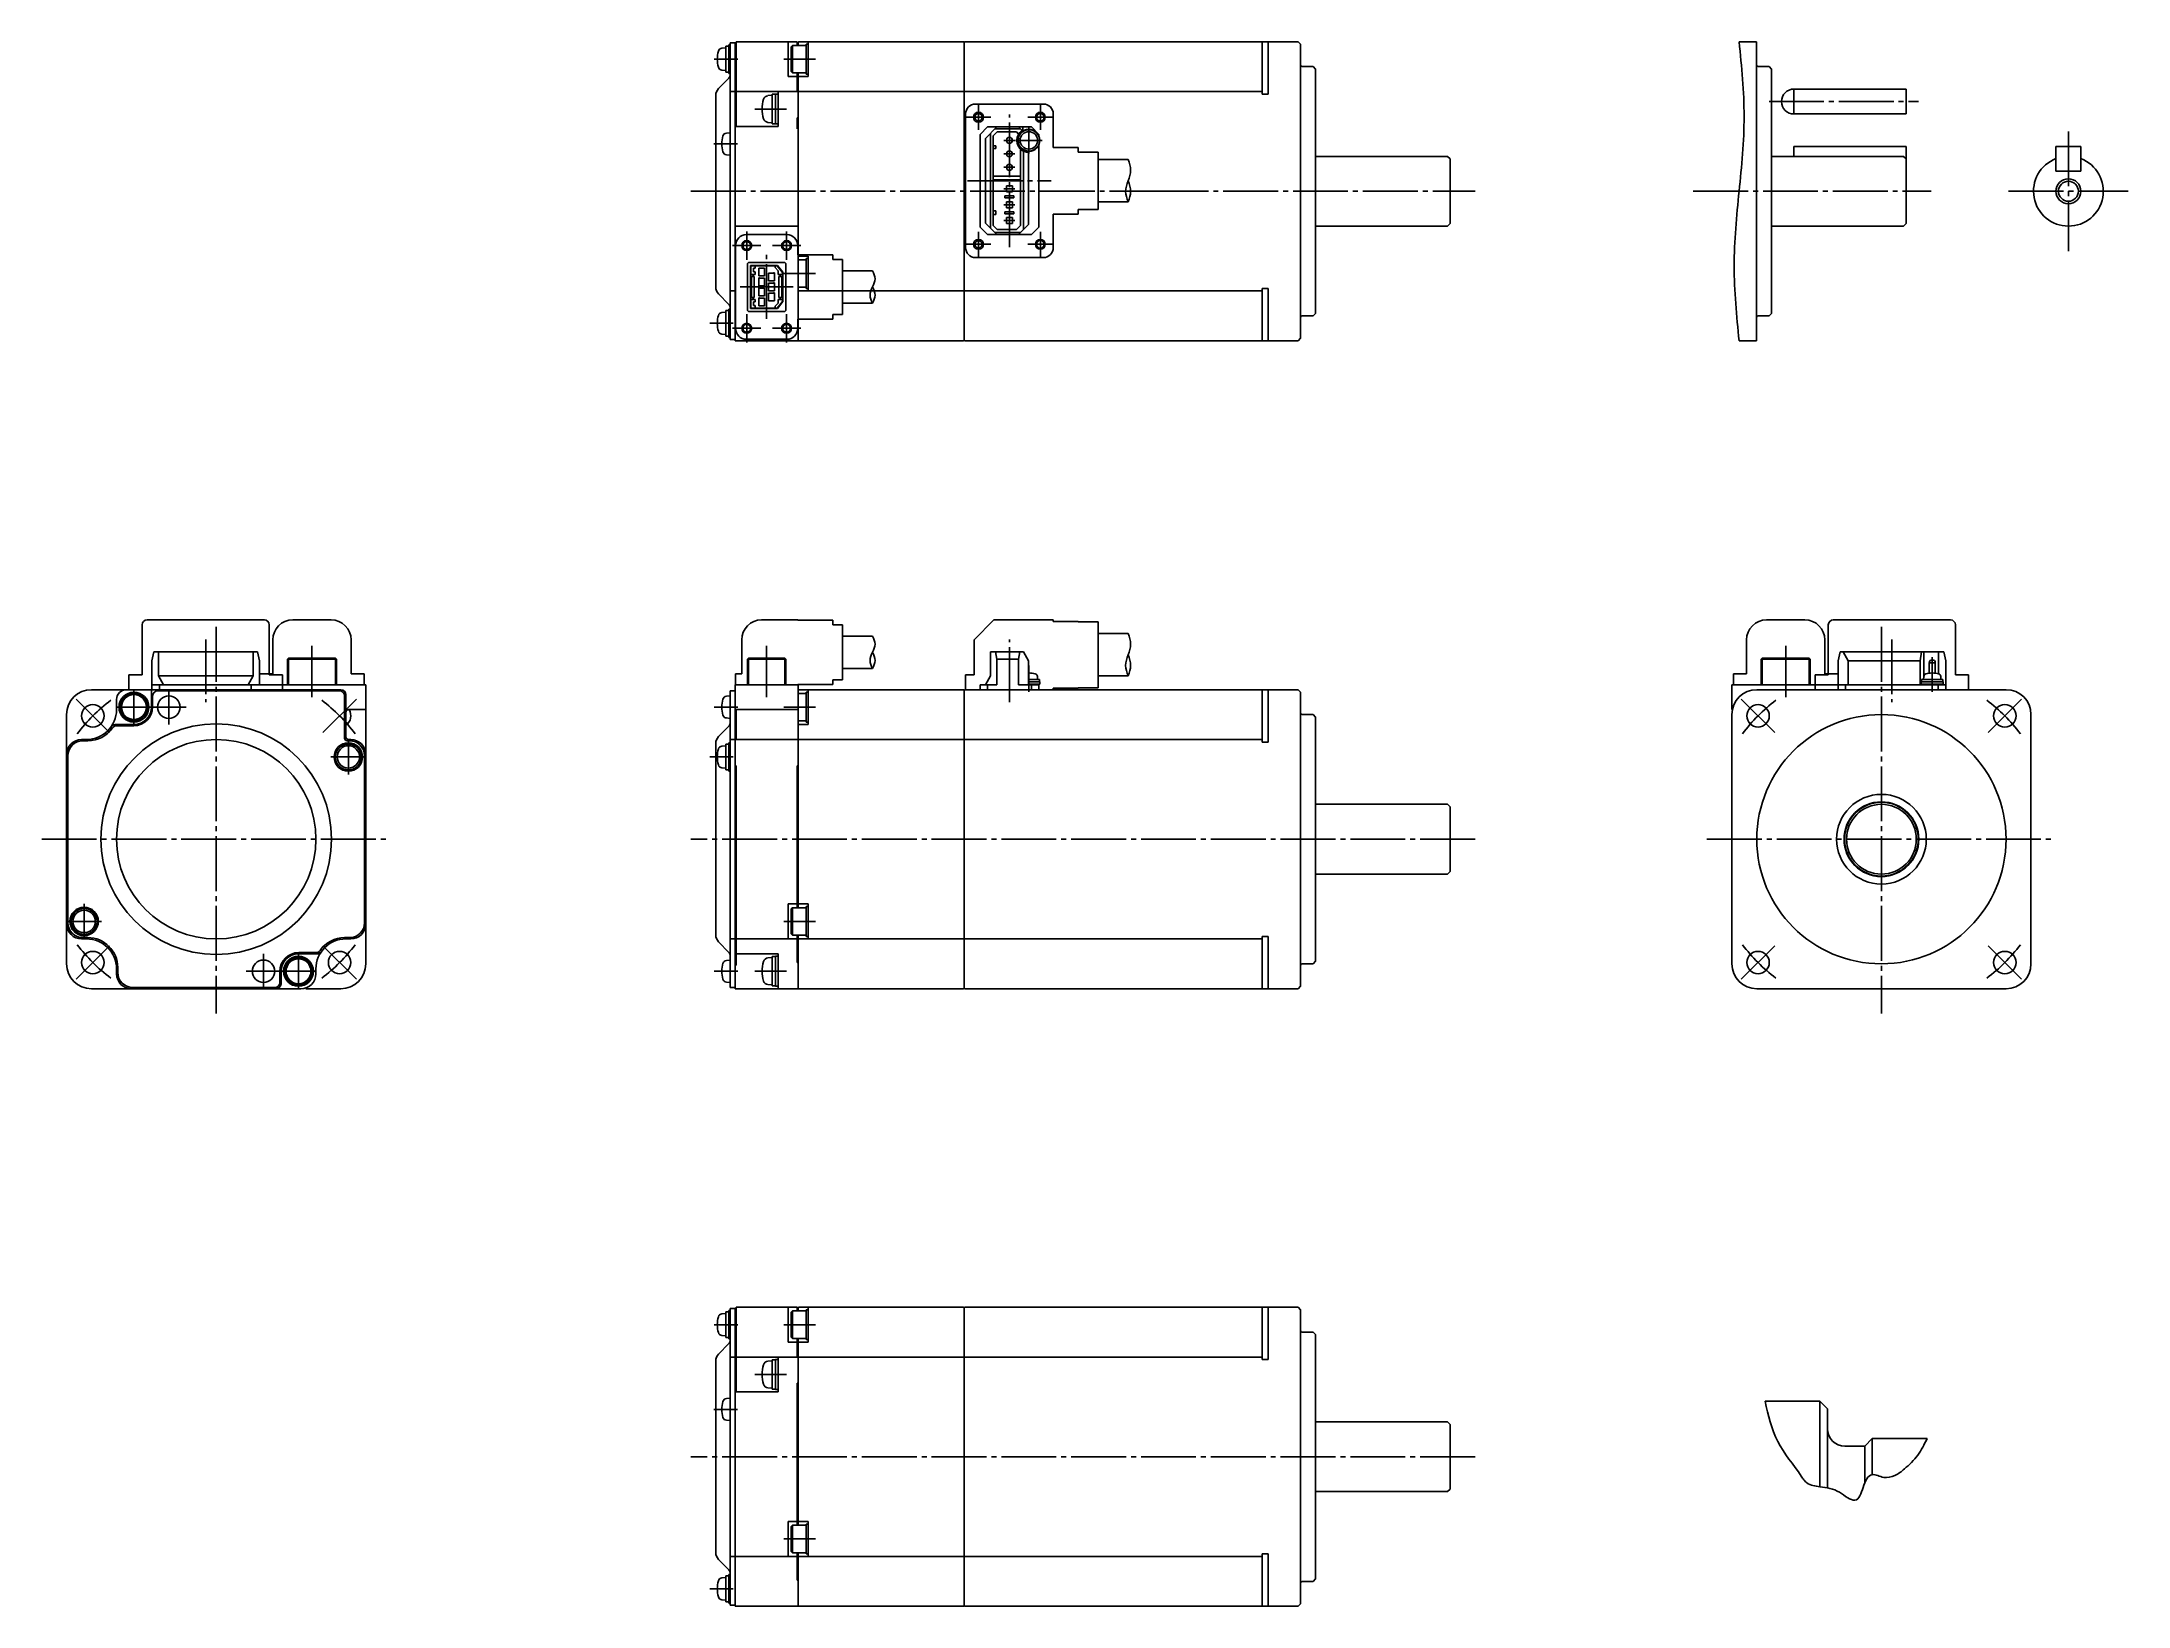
# Model space of a CAD drawing. Header units: millimetres. Extents: x -202 to 217, y -154 to 160.
import ezdxf

# ---------------------------------------------------------------- set-up
doc = ezdxf.new("R2010")
doc.units = ezdxf.units.MM
doc.linetypes.add('DASH_CENTER', pattern=[14, 11, -1, 1, -1])

msp = doc.modelspace()

# ---------------------------------------------------------------- linework, layer by layer
at = {"color": 7, "linetype": 'Continuous'}
for p, q in [((-64.8, 159.1), (-64.2, 159.1)), ((-64.8, 153.9), (-64.8, 159.1)), ((-64.2, 159.35), (-63.9, 159.35)), ((-64.2, 153.65), (-64.2, 159.35)), ((-62.9, 159.75), (-63.9, 159.75)), ((-63.9, 159.75), (-63.9, 100.25)), ((-62.7, 159.75), (-62.9, 159.75)), ((-62.9, 159.75), (-62.9, 100)), ((-62.7, 160), (-62.7, 143)), ((-54.3, 160), (-62.7, 160)), ((-50.5, 160), (-54.3, 160)), ((-52.3, 160), (-52.3, 153)), ((-51.43, 159.25), (-51.68, 159)), ((-51.43, 159.25), (-48.68, 159.25)), ((-51.43, 159.25), (-51.43, 153.75)), ((-50.5, 160), (-50.5, 159.75)), ((-50.5, 159.25), (-50.5, 159.75)), ((-50.5, 159.75), (-50.3, 159.75)), ((-50.2, 160), (-50.3, 159.9)), ((-50.3, 159.25), (-50.3, 159.9)), ((-17.1, 160), (-50.2, 160)), ((-48.3, 159.5), (-48.68, 159.5)), ((-48.68, 153.5), (-48.68, 159.5)), ((-48.3, 160), (-48.3, 153)), ((-17, 159.9), (-17.1, 160)), ((-16.9, 160), (-17, 159.9)), ((-17, 159.9), (-17, 100.1)), ((50, 160), (-16.9, 160)), ((42.8, 149.5), (42.8, 160)), ((44, 160), (44, 149.5)), ((50.5, 159.5), (50, 160)), ((50.5, 100.5), (50.5, 159.5)), ((138.46, 160), (141.96, 160)), ((141.96, 160), (141.96, 100)), ((-64.8, 158.75), (-65.58, 158.68)), ((-51.68, 154), (-51.68, 159)), ((50.8, 155), (53, 155)), ((53.5, 154.5), (53, 155)), ((142.26, 155), (144.46, 155)), ((144.46, 155), (144.96, 154.5)), ((-66.24, 150.59), (-64.18, 152.71)), ((-65.58, 154.32), (-64.8, 154.25)), ((-64.2, 153.9), (-64.8, 153.9)), ((-63.9, 153.65), (-64.2, 153.65)), ((-52.3, 153), (-50.5, 153)), ((-51.68, 154), (-51.43, 153.75)), ((-48.68, 153.75), (-51.43, 153.75)), ((-50.5, 150), (-50.5, 153.75)), ((-50.3, 100), (-50.3, 153.75)), ((-48.3, 153), (-50.3, 153)), ((-48.3, 153.5), (-48.68, 153.5)), ((53.5, 154.5), (53.5, 105.5)), ((144.96, 154.5), (144.96, 105.5)), ((-66.8, 110.8), (-66.8, 149.2)), ((-63.9, 150), (-62.9, 150)), ((-62.7, 150), (-50.3, 150)), ((-55.5, 149.25), (-56.35, 149.18)), ((-55.5, 149.45), (-54.8, 149.45)), ((-55.5, 149.45), (-55.5, 143.55)), ((-54.8, 149.5), (-54.8, 143.5)), ((-54.8, 149.5), (-54.3, 149.5)), ((-54.3, 150), (-54.3, 143)), ((-50.3, 150), (-17, 150)), ((42.8, 150), (-17, 150)), ((42.8, 149.5), (44, 149.5)), ((171.96, 150.5), (149.46, 150.5)), ((149.46, 150.5), (149.46, 145.5)), ((171.96, 145.5), (171.96, 150.5)), ((-54.3, 143), (-62.9, 143)), ((-56.35, 143.82), (-55.5, 143.75)), ((-54.8, 143.55), (-55.5, 143.55)), ((-54.3, 143.5), (-54.8, 143.5)), ((-50.5, 144.75), (-50.3, 144.75)), ((-50.5, 142.5), (-50.5, 144.75)), ((-12.3, 142.9), (-13.8, 141.4)), ((-12.7, 140.6), (-10.4, 142.9)), ((-12.3, 142.9), (-3.5, 142.9)), ((-10.8, 142.5), (-5.7, 142.5)), ((-5.37, 142.17), (-6.1, 142.9)), ((-5.2, 142.28), (-5.2, 142.9)), ((-2, 141.4), (-3.5, 142.9)), ((149.46, 145.5), (171.96, 145.5)), ((-63.9, 141.75), (-64.68, 141.68)), ((-13.8, 122.8), (-13.8, 141.4)), ((-12.7, 123.6), (-12.7, 140.6)), ((-11.7, 122.6), (-11.7, 141.6)), ((-10.35, 141.9), (-11.15, 141.1)), ((-11.15, 141.1), (-11.15, 123.1)), ((-11.15, 139.1), (-10.65, 139.1)), ((-10.65, 138.6), (-11.15, 138.6)), ((-10.65, 139.1), (-10.65, 138.6)), ((-10.35, 141.9), (-6.5, 141.9)), ((-6.5, 141.9), (-6.05, 141.45)), ((-5.7, 123.1), (-5.7, 138.51)), ((-2, 141.12), (-2, 141.4)), ((-2, 122.8), (-2, 139.28)), ((149.46, 139), (149.46, 137)), ((171.96, 139), (149.46, 139)), ((171.96, 139), (171.96, 123.5)), ((202.01, 139), (202.01, 134)), ((207.01, 139), (202.01, 139)), ((207.01, 134), (207.01, 139)), ((-64.68, 137.32), (-63.9, 137.25)), ((-5.1, 122.3), (-5.1, 138.07)), ((-4.1, 123.3), (-4.1, 137.8)), ((53.5, 137), (80, 137)), ((80, 137), (80.5, 136.5)), ((80.5, 136.5), (80.5, 123.5)), ((144.96, 137), (171.46, 137)), ((171.46, 137), (171.96, 136.5)), ((202.01, 134), (207.01, 134)), ((-11.15, 133), (-5.7, 133)), ((-5.7, 132.3), (-11.15, 132.3)), ((-7.3, 131.1), (-8.5, 131.1)), ((-8.5, 131.1), (-8.5, 129.9)), ((-8.5, 129.9), (-7.3, 129.9)), ((-7.3, 129.9), (-7.3, 131.1)), ((-11.15, 126.05), (-10.65, 126.05)), ((-10.65, 126.05), (-10.65, 125.35)), ((-7, 129.1), (-8.8, 129.1)), ((-8.8, 129.1), (-8.8, 128.7)), ((-8.8, 128.7), (-7, 128.7)), ((-8.8, 125.9), (-8.8, 125.5)), ((-7, 125.9), (-8.8, 125.9)), ((-8.5, 127.9), (-8.5, 126.7)), ((-7.3, 127.9), (-8.5, 127.9)), ((-8.5, 126.7), (-7.3, 126.7)), ((-7.3, 126.7), (-7.3, 127.9)), ((-7, 128.7), (-7, 129.1)), ((-7, 125.5), (-7, 125.9)), ((-62.9, 123), (-50.3, 123)), ((-12.3, 121.3), (-13.8, 122.8)), ((-10.4, 121.3), (-12.7, 123.6)), ((-10.65, 125.35), (-11.15, 125.35)), ((-11.15, 123.1), (-10.35, 122.3)), ((-10.8, 121.7), (-5.7, 121.7)), ((-10.35, 122.3), (-6.5, 122.3)), ((-8.8, 125.5), (-7, 125.5)), ((-7.3, 124.7), (-8.5, 124.7)), ((-8.5, 124.7), (-8.5, 123.5)), ((-8.5, 123.5), (-7.3, 123.5)), ((-7.3, 123.5), (-7.3, 124.7)), ((-6.5, 122.3), (-5.7, 123.1)), ((-6.1, 121.3), (-4.1, 123.3)), ((-2, 122.8), (-3.5, 121.3)), ((80, 123), (53.5, 123)), ((80.5, 123.5), (80, 123)), ((171.46, 123), (144.96, 123)), ((171.46, 123), (171.96, 123.5)), ((-12.3, 121.3), (-3.5, 121.3)), ((-60.43, 115.53), (-60.23, 115.73)), ((-60.43, 115.53), (-60.43, 106.08)), ((-52.98, 115.73), (-60.23, 115.73)), ((-59.85, 106.48), (-59.85, 115.13)), ((-59.85, 115.13), (-54.4, 115.13)), ((-59.75, 113.3), (-59.75, 115.05)), ((-59.75, 115.05), (-58.9, 115.05)), ((-58.9, 113.3), (-59.75, 113.3)), ((-59.3, 113.3), (-59.3, 112.9)), ((-58.9, 114.55), (-59.25, 114.55)), ((-59.25, 114.55), (-59.25, 113.8)), ((-59.25, 113.8), (-58.9, 113.8)), ((-58.9, 115.05), (-58.9, 114.55)), ((-58.9, 115.05), (-54.9, 115.05)), ((-58.9, 113.8), (-58.9, 113.3)), ((-58.18, 114.6), (-58.18, 113)), ((-58, 114.6), (-58.18, 114.6)), ((-58.18, 113), (-58, 113)), ((-58, 114.57), (-58, 114.6)), ((-57, 114.57), (-58, 114.57)), ((-58, 113.03), (-57, 113.03)), ((-58, 113), (-58, 113.03)), ((-57, 113.03), (-57, 114.57)), ((-55.2, 113.57), (-56.2, 113.57)), ((-56.2, 113.57), (-56.2, 112.03)), ((-55.2, 113.6), (-55.2, 113.57)), ((-55.02, 113.6), (-55.2, 113.6)), ((-55.02, 112), (-55.02, 113.6)), ((-54.9, 114.68), (-54.9, 115.05)), ((-54.47, 115.05), (-54.9, 115.05)), ((-54.3, 114.05), (-54.9, 114.68)), ((-53.45, 113.72), (-54.47, 115.05)), ((-53.35, 113.75), (-54.4, 115.13)), ((-54.3, 113.3), (-54.3, 114.05)), ((-53.45, 113.3), (-54.3, 113.3)), ((-53.9, 112.9), (-53.9, 113.3)), ((-53.45, 113.3), (-53.45, 113.72)), ((-53.35, 107.85), (-53.35, 113.75)), ((-52.98, 115.73), (-52.78, 115.53)), ((-52.78, 106.08), (-52.78, 115.53)), ((-50.3, 117), (-48.3, 117)), ((-50.3, 116.25), (-48.68, 116.25)), ((-48.68, 116.5), (-48.3, 116.5)), ((-48.68, 110.5), (-48.68, 116.5)), ((-48.3, 117), (-48.3, 110)), ((-64.18, 107.29), (-66.24, 109.41)), ((-62.9, 110), (-63.9, 110)), ((-59.65, 111.65), (-59.85, 111.65)), ((-59.85, 109.95), (-59.65, 109.95)), ((-59.65, 112.9), (-59.65, 108.7)), ((-59.65, 112.9), (-59.08, 112.9)), ((-59.08, 112.9), (-59.08, 108.7)), ((-58, 112.6), (-58.18, 112.6)), ((-58.18, 112.6), (-58.18, 111)), ((-58.18, 111), (-58, 111)), ((-58, 110.6), (-58.18, 110.6)), ((-58.18, 110.6), (-58.18, 109)), ((-58.18, 109), (-58, 109)), ((-58, 112.57), (-58, 112.6)), ((-57, 112.57), (-58, 112.57)), ((-58, 111), (-58, 111.03)), ((-58, 111.03), (-57, 111.03)), ((-58, 110.57), (-58, 110.6)), ((-57, 110.57), (-58, 110.57)), ((-58, 109), (-58, 109.03)), ((-58, 109.03), (-57, 109.03)), ((-57, 111.03), (-57, 112.57)), ((-57, 109.03), (-57, 110.57)), ((-56.2, 112.03), (-55.2, 112.03)), ((-56.2, 111.57), (-56.2, 110.03)), ((-55.2, 111.57), (-56.2, 111.57)), ((-56.2, 110.03), (-55.2, 110.03)), ((-56.2, 109.57), (-56.2, 108.03)), ((-55.2, 109.57), (-56.2, 109.57)), ((-55.2, 112.03), (-55.2, 112)), ((-55.2, 112), (-55.02, 112)), ((-55.02, 111.6), (-55.2, 111.6)), ((-55.2, 111.6), (-55.2, 111.57)), ((-55.2, 110.03), (-55.2, 110)), ((-55.2, 110), (-55.02, 110)), ((-55.02, 109.6), (-55.2, 109.6)), ((-55.2, 109.6), (-55.2, 109.57)), ((-55.02, 110), (-55.02, 111.6)), ((-55.02, 108), (-55.02, 109.6)), ((-54.13, 108.7), (-54.13, 112.9)), ((-54.13, 112.9), (-53.55, 112.9)), ((-53.55, 108.7), (-53.55, 112.9)), ((-53.55, 111.65), (-53.35, 111.65)), ((-53.35, 109.95), (-53.55, 109.95)), ((-48.68, 110.75), (-50.3, 110.75)), ((-17, 110), (-50.3, 110)), ((-48.68, 110.5), (-48.3, 110.5)), ((42.8, 110), (-17, 110)), ((42.8, 100), (42.8, 110.5)), ((42.8, 110.5), (44, 110.5)), ((44, 100), (44, 110.5)), ((-64.8, 105.75), (-65.58, 105.68)), ((-64.8, 100.9), (-64.8, 106.1)), ((-64.8, 106.1), (-64.2, 106.1)), ((-64.2, 100.65), (-64.2, 106.35)), ((-64.2, 106.35), (-63.9, 106.35)), ((-60.43, 106.08), (-60.23, 105.88)), ((-60.23, 105.88), (-52.98, 105.88)), ((-54.4, 106.48), (-59.85, 106.48)), ((-59.75, 106.55), (-59.75, 108.3)), ((-59.75, 108.3), (-58.9, 108.3)), ((-58.9, 106.55), (-59.75, 106.55)), ((-59.08, 108.7), (-59.65, 108.7)), ((-59.3, 108.7), (-59.3, 108.3)), ((-58.9, 107.8), (-59.25, 107.8)), ((-59.25, 107.8), (-59.25, 107.05)), ((-59.25, 107.05), (-58.9, 107.05)), ((-58.9, 108.3), (-58.9, 107.8)), ((-58.9, 107.05), (-58.9, 106.55)), ((-58.9, 106.55), (-54.9, 106.55)), ((-58.18, 108.6), (-58.18, 107)), ((-58, 108.6), (-58.18, 108.6)), ((-58.18, 107), (-58, 107)), ((-58, 108.57), (-58, 108.6)), ((-57, 108.57), (-58, 108.57)), ((-58, 107.03), (-57, 107.03)), ((-58, 107), (-58, 107.03)), ((-57, 107.03), (-57, 108.57)), ((-56.2, 108.03), (-55.2, 108.03)), ((-55.2, 108.03), (-55.2, 108)), ((-55.2, 108), (-55.02, 108)), ((-54.9, 106.92), (-54.3, 107.55)), ((-54.9, 106.55), (-54.9, 106.92)), ((-54.9, 106.55), (-54.47, 106.55)), ((-54.47, 106.55), (-53.45, 107.88)), ((-54.4, 106.48), (-53.35, 107.85)), ((-54.3, 107.55), (-54.3, 108.3)), ((-54.3, 108.3), (-53.45, 108.3)), ((-53.55, 108.7), (-54.13, 108.7)), ((-53.9, 108.3), (-53.9, 108.7)), ((-53.45, 107.88), (-53.45, 108.3)), ((-52.78, 106.08), (-52.98, 105.88)), ((53, 105), (50.8, 105)), ((53.5, 105.5), (53, 105)), ((144.46, 105), (142.26, 105)), ((144.96, 105.5), (144.46, 105)), ((-65.58, 101.32), (-64.8, 101.25)), ((-64.2, 100.9), (-64.8, 100.9)), ((-63.9, 100.65), (-64.2, 100.65)), ((50.5, 100.5), (50, 100)), ((-63.9, 100.25), (-62.9, 100.25)), ((-62.9, 100), (-50.3, 100)), ((-50.3, 100.1), (-50.2, 100)), ((-50.2, 100), (-17.1, 100)), ((-17.1, 100), (-17, 100.1)), ((-16.9, 100), (-17, 100.1)), ((50, 100), (-16.9, 100)), ((138.46, 100), (141.96, 100)), ((-179.9, 35.8), (-179.5, 37.6)), ((-179.9, 35.8), (-179.9, 30)), ((-158.7, 37.6), (-179.5, 37.6)), ((-178.6, 37.6), (-178.6, 32.8)), ((-159.6, 37.6), (-159.6, 32.8)), ((-158.7, 37.6), (-158.3, 35.8)), ((-158.3, 35.8), (-158.3, 31)), ((-152.52, 36.3), (-152.72, 36.1)), ((-152.72, 31), (-152.72, 36.1)), ((-152.72, 36.1), (-142.87, 36.1)), ((-152.52, 36.3), (-143.07, 36.3)), ((-152.52, 31), (-152.52, 36.3)), ((-142.87, 36.1), (-143.07, 36.3)), ((-143.07, 36.3), (-143.07, 31)), ((-142.87, 36.1), (-142.87, 31)), ((-60.43, 36.1), (-60.23, 36.3)), ((-60.43, 36.1), (-52.78, 36.1)), ((-60.43, 31), (-60.43, 36.1)), ((-60.23, 31), (-60.23, 36.3)), ((-60.23, 36.3), (-52.98, 36.3)), ((-52.98, 36.3), (-52.98, 31)), ((-52.98, 36.3), (-52.78, 36.1)), ((-52.78, 36.1), (-52.78, 31)), ((-11.7, 32.8), (-11.7, 37.6)), ((-11.7, 37.6), (-5.1, 37.6)), ((-10.7, 37.6), (-10.4, 36.1)), ((-10.4, 36.1), (-10.4, 31)), ((-10.4, 36.1), (-6.1, 36.1)), ((-6.1, 36.1), (-5.8, 37.6)), ((-6.1, 36.1), (-6.1, 31)), ((-5.1, 37.6), (-4.1, 35.8)), ((-4.1, 35.8), (-4.1, 31)), ((143.08, 36.3), (142.88, 36.1)), ((142.88, 36.1), (152.73, 36.1)), ((142.88, 31), (142.88, 36.1)), ((143.08, 31), (143.08, 36.3)), ((143.08, 36.3), (152.53, 36.3)), ((152.53, 36.3), (152.53, 31)), ((152.73, 36.1), (152.53, 36.3)), ((152.73, 36.1), (152.73, 31)), ((158.3, 35.8), (158.7, 37.6)), ((158.3, 35.8), (158.3, 30)), ((158.7, 37.6), (179.5, 37.6)), ((159.3, 37.6), (160.3, 35.8)), ((160.3, 35.8), (174.8, 35.8)), ((160.3, 35.8), (160.3, 31)), ((175.07, 37.6), (174.8, 35.8)), ((174.8, 35.8), (174.8, 31)), ((175.51, 37.6), (175.51, 32.68)), ((177.8, 35.4), (176.6, 35.4)), ((176.6, 35.4), (176.6, 33.31)), ((177.8, 35.4), (177.8, 33.31)), ((178.45, 37.6), (178.45, 33.17)), ((179.5, 37.6), (179.9, 35.8)), ((179.9, 35.8), (179.9, 30)), ((-192, 30), (-185, 30)), ((-180, 30), (-185, 30)), ((-142, 30), (-180, 30)), ((-180, 26.5), (-180, 30)), ((-160, 31), (-179.9, 31)), ((-178.75, 29.75), (-167, 29.75)), ((-159.6, 32.8), (-178.6, 32.8)), ((-178.6, 32.8), (-177.6, 31)), ((-178.4, 31), (-178.4, 30)), ((-167, 29.75), (-142.25, 29.75)), ((-160.6, 31), (-159.6, 32.8)), ((-160, 30), (-160, 31)), ((-160, 31), (-137, 31)), ((-137, 31), (-137, 26)), ((-62.9, 29.75), (-63.9, 29.75)), ((-63.9, 29.75), (-63.9, -29.75)), ((-62.9, 31), (-62.9, -30)), ((-62.9, 31), (-50.3, 31)), ((-50.3, 26), (-50.3, 31)), ((-50.2, 30), (-50.3, 29.9)), ((-50.3, 30), (-50.3, 29.9)), ((-17.1, 30), (-50.2, 30)), ((-17.1, 30), (-50.2, 30)), ((-48.3, 29.5), (-48.68, 29.5)), ((-48.68, 23.5), (-48.68, 29.5)), ((-48.3, 30), (-48.3, 23)), ((-17, 29.9), (-17.1, 30)), ((-17, 29.9), (-16.9, 30)), ((-17, 29.9), (-17, -29.9)), ((-16.9, 30), (50, 30)), ((-13.8, 30), (-13.8, 31)), ((-13.8, 31), (-10.4, 31)), ((-12.7, 31), (-11.7, 32.8)), ((-12.3, 31), (-12.3, 30)), ((-6.1, 31), (-2, 31)), ((-4.1, 32.05), (-1.85, 32.05)), ((-4.1, 31.6), (-1.8, 31.6)), ((-4.1, 31.1), (-1.8, 31.1)), ((-3.5, 31), (-3.5, 30)), ((-2.45, 31.1), (-2.45, 31)), ((-2.25, 32.05), (-2.3, 32.64)), ((-2, 31), (-2, 30)), ((-1.85, 31.6), (-1.85, 32.05)), ((-1.8, 31.6), (-1.8, 31.1)), ((42.8, 19.5), (42.8, 30)), ((44, 19.5), (44, 30)), ((50, 30), (50.5, 29.5)), ((50.5, -29.5), (50.5, 29.5)), ((137, 26), (137, 31)), ((137, 31), (158.3, 31)), ((167, 30), (142, 30)), ((179.9, 31), (158.3, 31)), ((159.8, 31), (159.8, 30)), ((192, 30), (167, 30)), ((175, 31.6), (177.2, 31.6)), ((175, 31.1), (175, 31.6)), ((175, 31.1), (177.2, 31.1)), ((175.05, 32.05), (177.2, 32.05)), ((175.05, 32.05), (175.05, 31.6)), ((175.5, 32.64), (175.45, 32.05)), ((175.65, 31), (175.65, 31.1)), ((177.2, 32.05), (179.35, 32.05)), ((177.2, 31.6), (179.4, 31.6)), ((177.2, 31.1), (179.4, 31.1)), ((178.4, 31), (178.4, 30)), ((178.75, 31.1), (178.75, 31)), ((178.95, 32.05), (178.9, 32.64)), ((179.35, 31.6), (179.35, 32.05)), ((179.4, 31.6), (179.4, 31.1)), ((-187, 26), (-187, 28)), ((-179.75, 28.75), (-179.75, 26.55)), ((-141.25, 28.75), (-141.25, 20.25)), ((-141, 29), (-141, 20.5)), ((-137, 26), (-140.5, 26)), ((-137, 17), (-137, 26)), ((-63.9, 28.75), (-64.68, 28.68)), ((-62.9, 26), (-50.3, 26)), ((-62.7, 26), (-62.7, 20)), ((-50.3, 29.25), (-48.68, 29.25)), ((-50.3, -13.75), (-50.3, 26)), ((137.1, 26), (137, 26)), ((-197, 25), (-197, 17)), ((-183.5, 23), (-187.26, 23)), ((-187.01, 22.75), (-183.55, 22.75)), ((-66.24, 20.59), (-64.18, 22.71)), ((-64.68, 24.32), (-63.9, 24.25)), ((-48.68, 23.75), (-50.3, 23.75)), ((-48.3, 23), (-50.3, 23)), ((-48.3, 23.5), (-48.68, 23.5)), ((50.8, 25), (53, 25)), ((53.5, 24.5), (53, 25)), ((53.5, -24.5), (53.5, 24.5)), ((137, 25), (137, -25)), ((197, -25), (197, 25)), ((-197, 17), (-197, -17)), ((-196.75, 16.75), (-196.75, 0)), ((-193, 20), (-194, 20)), ((-193.75, 19.75), (-192.75, 19.75)), ((-140.75, 19.75), (-140.25, 19.75)), ((-140.5, 20), (-140, 20)), ((-137.25, 16.75), (-137.25, 0)), ((-137, -17), (-137, 17)), ((-66.8, -19.2), (-66.8, 19.2)), ((-64.8, 18.75), (-65.58, 18.68)), ((-64.8, 19.1), (-64.2, 19.1)), ((-64.8, 13.9), (-64.8, 19.1)), ((-64.2, 19.35), (-63.9, 19.35)), ((-64.2, 13.65), (-64.2, 19.35)), ((-63.9, 20), (-62.9, 20)), ((-62.9, 20), (-50.3, 20)), ((-50.3, 20), (-17, 20)), ((-50.3, 20), (-17, 20)), ((-17, 20), (42.8, 20)), ((42.8, 19.5), (44, 19.5)), ((-65.58, 14.32), (-64.8, 14.25)), ((-64.2, 13.9), (-64.8, 13.9)), ((-63.9, 13.65), (-64.2, 13.65)), ((-62.9, 14.75), (-62.7, 14.75)), ((-62.7, 14.75), (-62.7, -25.25)), ((-50.5, -13.75), (-50.5, 14.75)), ((-50.5, 14.75), (-50.3, 14.75)), ((53.5, 7), (80, 7)), ((80, 7), (80.5, 6.5)), ((80.5, 6.5), (80.5, -6.5)), ((-196.75, -16.75), (-196.75, 0)), ((-137.25, -16.75), (-137.25, 0)), ((80, -7), (53.5, -7)), ((80.5, -6.5), (80, -7)), ((-50.5, -13), (-52.3, -13)), ((-52.3, -13), (-52.3, -20)), ((-51.43, -13.75), (-51.68, -14)), ((-51.68, -19), (-51.68, -14)), ((-51.43, -13.75), (-48.68, -13.75)), ((-51.43, -13.75), (-51.43, -19.25)), ((-50.3, -13), (-48.3, -13)), ((-48.68, -13.5), (-48.3, -13.5)), ((-48.68, -19.5), (-48.68, -13.5)), ((-48.3, -13), (-48.3, -20)), ((-197, -17), (-197, -25)), ((-193, -20), (-194, -20)), ((-193.75, -19.75), (-192.75, -19.75)), ((-140.25, -19.75), (-141.25, -19.75)), ((-141, -20), (-140, -20)), ((-137, -17), (-137, -25)), ((-64.18, -22.71), (-66.24, -20.59)), ((-62.9, -20), (-63.9, -20)), ((-50.5, -20), (-62.7, -20)), ((-51.68, -19), (-51.43, -19.25)), ((-48.68, -19.25), (-51.43, -19.25)), ((-50.5, -24.75), (-50.5, -19.25)), ((-50.3, -30), (-50.3, -19.25)), ((-17, -20), (-50.3, -20)), ((-48.68, -19.5), (-48.3, -19.5)), ((-17, -20), (42.8, -20)), ((42.8, -30), (42.8, -19.5)), ((42.8, -19.5), (44, -19.5)), ((44, -19.5), (44, -30)), ((-150.5, -23), (-146.74, -23)), ((-146.99, -22.75), (-150.45, -22.75)), ((-63.9, -24.25), (-64.68, -24.32)), ((-62.7, -23), (-54.3, -23)), ((-55.5, -23.75), (-56.35, -23.82)), ((-55.5, -23.55), (-54.8, -23.55)), ((-55.5, -23.55), (-55.5, -29.45)), ((-54.8, -23.5), (-54.8, -29.5)), ((-54.8, -23.5), (-54.3, -23.5)), ((-54.3, -23), (-54.3, -30)), ((-50.5, -24.75), (-50.3, -24.75)), ((53, -25), (50.8, -25)), ((53.5, -24.5), (53, -25)), ((-187, -26), (-187, -27)), ((-186.75, -26.75), (-186.75, -25.75)), ((-154.25, -28.75), (-154.25, -26.55)), ((-154, -26.5), (-154, -29)), ((-147, -26), (-147, -27)), ((-64.68, -28.68), (-63.9, -28.75)), ((-62.9, -25.25), (-62.7, -25.25)), ((-56.35, -29.18), (-55.5, -29.25)), ((-184, -30), (-192, -30)), ((-184, -30), (-150, -30)), ((-183.75, -29.75), (-167, -29.75)), ((-155.25, -29.75), (-167, -29.75)), ((-142, -30), (-149, -30)), ((-63.9, -29.75), (-62.9, -29.75)), ((-62.9, -30), (-54.3, -30)), ((-54.8, -29.45), (-55.5, -29.45)), ((-54.3, -29.5), (-54.8, -29.5)), ((-54.3, -30), (-50.3, -30)), ((-50.3, -29.9), (-50.2, -30)), ((-50.2, -30), (-17.1, -30)), ((-17.1, -30), (-17, -29.9)), ((-17.1, -30), (-17, -29.9)), ((-17, -29.9), (-16.9, -30)), ((-17, -29.9), (-16.9, -30)), ((-16.9, -30), (50, -30)), ((50, -30), (50.5, -29.5)), ((142, -30), (167, -30)), ((167, -30), (192, -30)), ((-64.8, -95.15), (-65.58, -95.22)), ((-64.8, -94.8), (-64.2, -94.8)), ((-64.8, -100), (-64.8, -94.8)), ((-64.2, -94.55), (-63.9, -94.55)), ((-64.2, -100.25), (-64.2, -94.55)), ((-62.9, -94.15), (-63.9, -94.15)), ((-63.9, -94.15), (-63.9, -153.65)), ((-62.7, -94.15), (-62.9, -94.15)), ((-62.9, -94.15), (-62.9, -153.9)), ((-62.7, -93.9), (-62.7, -110.9)), ((-54.3, -93.9), (-62.7, -93.9)), ((-50.5, -93.9), (-54.3, -93.9)), ((-52.3, -93.9), (-52.3, -100.9)), ((-51.43, -94.65), (-51.68, -94.9)), ((-51.68, -99.9), (-51.68, -94.9)), ((-51.43, -94.65), (-48.68, -94.65)), ((-51.43, -94.65), (-51.43, -100.15)), ((-50.5, -93.9), (-50.5, -94.15)), ((-50.5, -94.65), (-50.5, -94.15)), ((-50.5, -94.15), (-50.3, -94.15)), ((-50.2, -93.9), (-50.3, -94)), ((-50.3, -94.65), (-50.3, -94)), ((-17.1, -93.9), (-50.2, -93.9)), ((-48.3, -94.4), (-48.68, -94.4)), ((-48.68, -100.4), (-48.68, -94.4)), ((-48.3, -93.9), (-48.3, -100.9)), ((-17, -94), (-17.1, -93.9)), ((-17, -94), (-16.9, -93.9)), ((-17, -94), (-17, -153.8)), ((-16.9, -93.9), (50, -93.9)), ((42.8, -104.4), (42.8, -93.9)), ((44, -104.4), (44, -93.9)), ((50, -93.9), (50.5, -94.4)), ((50.5, -153.4), (50.5, -94.4)), ((-65.58, -99.58), (-64.8, -99.65)), ((-64.2, -100), (-64.8, -100)), ((-63.9, -100.25), (-64.2, -100.25)), ((-51.68, -99.9), (-51.43, -100.15)), ((-48.68, -100.15), (-51.43, -100.15)), ((-50.5, -103.9), (-50.5, -100.15)), ((-50.3, -137.65), (-50.3, -100.15)), ((-48.3, -100.4), (-48.68, -100.4)), ((50.8, -98.9), (53, -98.9)), ((53.5, -99.4), (53, -98.9)), ((53.5, -99.4), (53.5, -148.4)), ((-66.24, -103.31), (-64.18, -101.19)), ((-63.9, -103.9), (-62.9, -103.9)), ((-62.7, -103.9), (-50.3, -103.9)), ((-55.5, -104.45), (-54.8, -104.45)), ((-55.5, -104.45), (-55.5, -110.35)), ((-54.8, -104.4), (-54.8, -110.4)), ((-54.8, -104.4), (-54.3, -104.4)), ((-54.3, -103.9), (-54.3, -110.9)), ((-52.3, -100.9), (-50.5, -100.9)), ((-48.3, -100.9), (-50.3, -100.9)), ((-50.3, -103.9), (-17, -103.9)), ((-17, -103.9), (42.8, -103.9)), ((42.8, -104.4), (44, -104.4)), ((-66.8, -143.1), (-66.8, -104.7)), ((-55.5, -104.65), (-56.35, -104.72)), ((-63.9, -112.15), (-64.68, -112.22)), ((-54.3, -110.9), (-62.9, -110.9)), ((-56.35, -110.08), (-55.5, -110.15)), ((-54.8, -110.35), (-55.5, -110.35)), ((-54.3, -110.4), (-54.8, -110.4)), ((-50.5, -109.15), (-50.3, -109.15)), ((-50.5, -137.65), (-50.5, -109.15)), ((143.67, -112.77), (154.67, -112.77)), ((156.17, -114.27), (154.67, -112.77)), ((154.67, -112.77), (154.67, -129.91)), ((-64.68, -116.58), (-63.9, -116.65)), ((53.5, -116.9), (80, -116.9)), ((80, -116.9), (80.5, -117.4)), ((156.17, -114.27), (156.17, -130.13)), ((80.5, -117.4), (80.5, -130.4)), ((163.67, -121.77), (165.17, -120.27)), ((165.17, -120.27), (165.17, -127.5)), ((165.17, -120.27), (176.17, -120.27)), ((163.67, -121.77), (159.67, -121.77)), ((163.67, -121.77), (163.67, -129.23)), ((80, -130.9), (53.5, -130.9)), ((80.5, -130.4), (80, -130.9)), ((-52.3, -136.9), (-52.3, -143.9)), ((-52.3, -136.9), (-50.5, -136.9)), ((-51.43, -137.65), (-51.68, -137.9)), ((-51.68, -142.9), (-51.68, -137.9)), ((-51.43, -137.65), (-51.43, -143.15)), ((-51.43, -137.65), (-48.68, -137.65)), ((-50.3, -136.9), (-48.3, -136.9)), ((-48.68, -137.4), (-48.3, -137.4)), ((-48.68, -143.4), (-48.68, -137.4)), ((-48.3, -136.9), (-48.3, -143.9)), ((-64.18, -146.61), (-66.24, -144.49)), ((-62.9, -143.9), (-63.9, -143.9)), ((-62.9, -143.9), (-50.5, -143.9)), ((-51.68, -142.9), (-51.43, -143.15)), ((-48.68, -143.15), (-51.43, -143.15)), ((-50.5, -148.65), (-50.5, -143.15)), ((-50.3, -153.9), (-50.3, -143.15)), ((-17, -143.9), (-50.3, -143.9)), ((-48.68, -143.4), (-48.3, -143.4)), ((-17, -143.9), (42.8, -143.9)), ((42.8, -153.9), (42.8, -143.4)), ((42.8, -143.4), (44, -143.4)), ((44, -143.4), (44, -153.9)), ((-64.8, -148.15), (-65.58, -148.22)), ((-64.8, -153), (-64.8, -147.8)), ((-64.8, -147.8), (-64.2, -147.8)), ((-64.2, -153.25), (-64.2, -147.55)), ((-64.2, -147.55), (-63.9, -147.55)), ((-50.5, -148.65), (-50.3, -148.65)), ((53, -148.9), (50.8, -148.9)), ((53.5, -148.4), (53, -148.9)), ((-65.58, -152.58), (-64.8, -152.65)), ((-64.2, -153), (-64.8, -153)), ((-63.9, -153.25), (-64.2, -153.25)), ((-63.9, -153.65), (-62.9, -153.65)), ((-62.9, -153.9), (-50.3, -153.9)), ((-50.3, -153.8), (-50.2, -153.9)), ((-50.2, -153.9), (-17.1, -153.9)), ((-17.1, -153.9), (-17, -153.8)), ((-17, -153.8), (-16.9, -153.9)), ((-16.9, -153.9), (50, -153.9)), ((50, -153.9), (50.5, -153.4))]:
    msp.add_line(p, q, dxfattribs=at)
at = {"color": 1, "linetype": 'DASH_CENTER'}
for p, q in [((-67.1, 156.5), (-62.4, 156.5)), ((-53.18, 156.5), (-46.8, 156.5)), ((-59, 146.5), (-52.62, 146.5)), ((-14.1, 147.35), (-14.1, 142.35)), ((144.46, 148), (174.46, 148)), ((-16.6, 144.85), (-11.6, 144.85)), ((-7.9, 118.8), (-7.9, 145.4)), ((-4.2, 144.85), (0.8, 144.85)), ((-4, 142.85), (-4, 137.55)), ((-67.17, 139.5), (-62.47, 139.5)), ((-9, 140.2), (-6.8, 140.2)), ((-1.35, 140.2), (-6.65, 140.2)), ((204.51, 142), (204.51, 118)), ((-9, 137.5), (-6.8, 137.5)), ((-9, 134.8), (-6.8, 134.8)), ((-71.8, 130), (21, 130)), ((-16.3, 132.1), (0.5, 132.1)), ((-9, 130.5), (-6.8, 130.5)), ((21, 130), (85.5, 130)), ((129.26, 130), (176.96, 130)), ((192.51, 130), (216.51, 130)), ((-9, 127.3), (-6.8, 127.3)), ((-60.6, 116.25), (-60.6, 121.95)), ((-52.6, 116.25), (-52.6, 121.95)), ((-14.1, 121.85), (-14.1, 116.85)), ((-9, 124.1), (-6.8, 124.1)), ((-1.7, 121.85), (-1.7, 116.85)), ((-57.75, 119.1), (-63.45, 119.1)), ((-56.6, 104.38), (-56.6, 117.23)), ((-49.75, 119.1), (-55.45, 119.1)), ((-11.6, 119.35), (-16.6, 119.35)), ((0.8, 119.35), (-4.2, 119.35)), ((-53.18, 113.5), (-46.8, 113.5)), ((-61.93, 110.8), (-51.28, 110.8)), ((-60.6, 99.65), (-60.6, 105.35)), ((-52.6, 99.65), (-52.6, 105.35)), ((-68, 103.5), (-63.3, 103.5)), ((-63.45, 102.5), (-57.75, 102.5)), ((-55.45, 102.5), (-49.75, 102.5)), ((-167, 42.6), (-167, -35)), ((167, 42.6), (167, -35)), ((-169.1, 40.1), (-169.1, 27.5)), ((-147.8, 28.5), (-147.8, 38.8)), ((-56.6, 28.5), (-56.6, 38.8)), ((-7.9, 27.5), (-7.9, 40.1)), ((147.8, 38.8), (147.8, 28.5)), ((169.1, 40.1), (169.1, 27.5)), ((-4, 29.6), (-4, 34.85)), ((177.2, 29.6), (177.2, 36.5)), ((-183.5, 30.1), (-183.5, 22.9)), ((-176.5, 23), (-176.5, 30)), ((-195.11, 28.11), (-188.39, 21.39)), ((-179.9, 26.5), (-187.1, 26.5)), ((-180, 26.5), (-173, 26.5)), ((-138.89, 28.11), (-145.61, 21.39)), ((-67.1, 26.5), (-62.4, 26.5)), ((-53.18, 26.5), (-46.8, 26.5)), ((145.61, 21.39), (138.89, 28.11)), ((195.11, 28.11), (188.39, 21.39)), ((-140.5, 13), (-140.5, 20)), ((-144, 16.5), (-137, 16.5)), ((-68, 16.5), (-63.3, 16.5)), ((-202, 0), (-132, 0)), ((85.5, 0), (-71.8, 0)), ((132, 0), (202, 0)), ((-197, -16.5), (-190, -16.5)), ((-193.5, -20), (-193.5, -13)), ((-53.18, -16.5), (-46.8, -16.5)), ((-188.39, -21.39), (-195.11, -28.11)), ((-157.5, -30), (-157.5, -23)), ((-150.5, -22.9), (-150.5, -30.1)), ((-145.61, -21.39), (-138.89, -28.11)), ((145.61, -21.39), (138.89, -28.11)), ((195.11, -28.11), (188.39, -21.39)), ((-161, -26.5), (-154, -26.5)), ((-146.9, -26.5), (-154.1, -26.5)), ((-67.1, -26.5), (-62.4, -26.5)), ((-59, -26.5), (-52.62, -26.5)), ((-67.1, -97.4), (-62.4, -97.4)), ((-53.18, -97.4), (-46.8, -97.4)), ((-59, -107.4), (-52.62, -107.4)), ((-67.17, -114.4), (-62.47, -114.4)), ((85.5, -123.9), (-71.8, -123.9)), ((-53.18, -140.4), (-46.8, -140.4)), ((-68, -150.4), (-63.3, -150.4))]:
    msp.add_line(p, q, dxfattribs=at)
at = {"color": 4, "linetype": 'Continuous'}
for p, q in [((-1.1, 147.5), (-14.7, 147.5)), ((-16.7, 145.5), (-16.7, 118.7)), ((0.9, 138.8), (0.9, 145.5)), ((0.9, 138.8), (5.9, 138.8)), ((5.9, 138.8), (5.9, 137.85)), ((5.9, 137.85), (9.9, 137.85)), ((9.9, 137.85), (9.9, 126.35)), ((9.9, 136.35), (15.9, 136.35)), ((5.9, 126.35), (5.9, 125.4)), ((9.9, 126.35), (5.9, 126.35)), ((9.9, 127.85), (15.9, 127.85)), ((5.9, 125.4), (0.9, 125.4)), ((0.9, 118.7), (0.9, 125.4)), ((-62.85, 119.1), (-62.85, 102.5)), ((-52.55, 121.3), (-60.65, 121.3)), ((-50.35, 117.25), (-50.35, 119.1)), ((-43.35, 117.25), (-50.35, 117.25)), ((-43.35, 116.3), (-43.35, 117.25)), ((-41.35, 116.3), (-43.35, 116.3)), ((-41.35, 105.3), (-41.35, 116.3)), ((-41.35, 114.05), (-35.35, 114.05)), ((-14.7, 116.7), (-1.1, 116.7)), ((-43.35, 105.3), (-41.35, 105.3)), ((-43.35, 104.35), (-43.35, 105.3)), ((-41.35, 107.55), (-35.35, 107.55)), ((-50.35, 104.35), (-43.35, 104.35)), ((-50.35, 102.5), (-50.35, 104.35)), ((-60.65, 100.3), (-52.55, 100.3)), ((-181.85, 33), (-181.85, 43)), ((-180.85, 44), (-157.35, 44)), ((-156.35, 43), (-156.35, 33)), ((-151.65, 44), (-143.95, 44)), ((-50.35, 44), (-57.6, 44)), ((-50.35, 44), (-50.35, 43.95)), ((-50.35, 43.95), (-43.35, 43.95)), ((-43.35, 43.95), (-43.35, 43)), ((-43.35, 43), (-41.35, 43)), ((-41.35, 43), (-41.35, 32)), ((-15, 40), (-11, 44)), ((-11, 44), (0.9, 44)), ((0.9, 44), (0.9, 43.7)), ((0.9, 43.7), (5.9, 43.7)), ((5.9, 43.7), (5.9, 43.64)), ((5.9, 43.64), (9.9, 43.64)), ((9.9, 43.64), (9.9, 30.36)), ((143.95, 44), (151.65, 44)), ((156.35, 33), (156.35, 43)), ((157.35, 44), (180.85, 44)), ((181.85, 43), (181.85, 33)), ((-155.65, 33.2), (-155.65, 40)), ((-139.95, 40), (-139.95, 33.2)), ((-61.6, 40), (-61.6, 33.2)), ((-41.35, 40.75), (-35.35, 40.75)), ((-15, 33), (-15, 40)), ((9.9, 41.25), (15.9, 41.25)), ((139.95, 33.2), (139.95, 40)), ((155.65, 40), (155.65, 33.2)), ((-41.35, 34.25), (-35.35, 34.25)), ((-184.5, 33), (-181.85, 33)), ((-184.5, 30), (-184.5, 33)), ((-153.7, 30), (-184.5, 30)), ((-158.3, 31), (-158.3, 33.2)), ((-158.3, 33.2), (-155.65, 33.2)), ((-137.3, 31), (-158.3, 31)), ((-156.35, 33), (-153.7, 33)), ((-153.7, 33), (-153.7, 30)), ((-139.95, 33.2), (-137.3, 33.2)), ((-137.3, 33.2), (-137.3, 31)), ((-61.6, 33.2), (-62.85, 33.2)), ((-62.85, 33.2), (-62.85, 31)), ((-62.85, 31), (-50.35, 31)), ((-43.35, 31.05), (-50.35, 31.05)), ((-50.35, 31.05), (-50.35, 31)), ((-43.35, 32), (-41.35, 32)), ((-43.35, 32), (-43.35, 31.05)), ((-16.7, 30), (-16.7, 33)), ((-16.7, 33), (-15, 33)), ((-16.7, 30), (0.9, 30)), ((0.9, 30), (0.9, 30.3)), ((0.9, 30.3), (5.9, 30.3)), ((9.9, 30.36), (5.9, 30.36)), ((5.9, 30.36), (5.9, 30.3)), ((9.9, 32.75), (15.9, 32.75)), ((137.3, 33.2), (139.95, 33.2)), ((137.3, 31), (137.3, 33.2)), ((158.3, 31), (137.3, 31)), ((153.7, 30), (153.7, 33)), ((153.7, 33), (156.35, 33)), ((184.5, 30), (153.7, 30)), ((155.65, 33.2), (158.3, 33.2)), ((158.3, 33.2), (158.3, 31)), ((181.85, 33), (184.5, 33)), ((184.5, 33), (184.5, 30))]:
    msp.add_line(p, q, dxfattribs=at)
at = {"color": 171, "linetype": 'Continuous'}
msp.add_line((-1.7, 147.35), (-1.7, 142.35), dxfattribs=at)
at = {"color": 2, "linetype": 'Continuous'}
for centre, radius in [((-14.1, 144.85), 1), ((-1.7, 144.85), 1), ((204.51, 130), 2.5), ((-60.6, 119.1), 1), ((-52.6, 119.1), 1), ((-14.1, 119.35), 1), ((-1.7, 119.35), 1), ((-60.6, 102.5), 1), ((-52.6, 102.5), 1)]:
    msp.add_circle(centre, radius, dxfattribs=at)
at = {"color": 7, "linetype": 'Continuous'}
for centre, radius in [((-14.1, 144.85), 0.75), ((-4, 140.2), 2.2), ((-4, 140.2), 2.15), ((-1.7, 144.85), 0.75), ((-7.9, 140.2), 0.6), ((-4, 140.2), 1.75), ((-7.9, 137.5), 0.6), ((-7.9, 134.8), 0.6), ((204.51, 130), 2), ((-60.6, 119.1), 0.8), ((-52.6, 119.1), 0.8), ((-14.1, 119.35), 0.75), ((-1.7, 119.35), 0.75), ((-60.6, 102.5), 0.8), ((-52.6, 102.5), 0.8), ((-183.5, 26.5), 3), ((-191.75, 24.75), 2.25), ((-183.5, 26.5), 2.75), ((-183.5, 26.5), 2.5), ((-176.5, 26.5), 2.25), ((142.25, 24.75), 2.25), ((191.75, 24.75), 2.25), ((-167, 0), 23.13), ((-167, 0), 23.13), ((167, 0), 25), ((-167, 0), 20), ((-167, 0), 20), ((-140.5, 16.5), 2.85), ((-140.5, 16.5), 2.6), ((-140.5, 16.5), 2.25), ((167, 0), 9), ((167, 0), 7.5), ((167, 0), 7.4), ((167, 0), 7), ((-193.5, -16.5), 2.85), ((-193.5, -16.5), 2.6), ((-193.5, -16.5), 2.25), ((-191.75, -24.75), 2.25), ((-157.5, -26.5), 2.25), ((-150.5, -26.5), 3), ((-150.5, -26.5), 2.75), ((-150.5, -26.5), 2.5), ((-142.25, -24.75), 2.25), ((142.25, -24.75), 2.25), ((191.75, -24.75), 2.25)]:
    msp.add_circle(centre, radius, dxfattribs=at)
for centre, radius, start, end in [((-60.5, 156.5), 6, 164.5573, 180), ((-60.5, 156.5), 6, 180, 195.4427), ((-65.51, 157.88), 0.8, 95, 164.5573), ((-65.51, 155.12), 0.8, 195.4427, 265), ((50.8, 155.3), 0.3, 180, 270), ((142.26, 155.3), 0.3, 180, 270), ((-64.9, 153.41), 1, 315.971, 0), ((-64.8, 149.2), 2, 135.971, 180), ((-50.5, 146.5), 7, 163.743, 180), ((-50.5, 146.5), 7, 180, 196.257), ((-56.26, 148.18), 1, 95, 163.743), ((149.46, 148), 2.5, 90, 180), ((149.46, 148), 2.5, 180, 270), ((-56.26, 144.82), 1, 196.257, 265), ((-59.6, 139.5), 6, 164.5573, 180), ((-59.6, 139.5), 6, 180, 195.4427), ((-64.61, 140.88), 0.8, 95, 164.5573), ((-4, 140.2), 2.4, 120, 267.612), ((-64.61, 138.12), 0.8, 195.4427, 265), ((204.51, 130), 7, 110.9248, 270), ((204.51, 130), 7, 270, 69.0752), ((-64.8, 110.8), 2, 180, 224.029), ((-60.5, 103.5), 6, 164.5573, 180), ((-65.51, 104.88), 0.8, 95, 164.5573), ((-64.9, 106.59), 1, 0, 44.029), ((50.8, 104.7), 0.3, 90, 180), ((142.26, 104.7), 0.3, 90, 180), ((-60.5, 103.5), 6, 180, 195.4427), ((-65.51, 102.12), 0.8, 195.4427, 265), ((177.2, 35.4), 0.6, 0.0018, 179.9982), ((-192, 25), 5, 90, 180), ((-185, 28), 2, 90, 180), ((-178.75, 28.75), 1, 90, 180), ((-142.25, 28.75), 1, 0, 90), ((-142, 29), 1, 0, 90), ((-4, 28.85), 4.5, 90, 91.2733), ((-4, 28.85), 4.5, 73.6123, 90), ((-2.9, 32.59), 0.6, 5, 73.6123), ((142, 25), 5, 90, 180), ((176.1, 32.59), 0.6, 106.3877, 175), ((177.2, 28.85), 4.5, 90, 106.3877), ((177.2, 28.85), 4.5, 73.6123, 90), ((178.3, 32.59), 0.6, 5, 73.6123), ((192, 25), 5, 0, 90), ((-193, 26), 6, 270, 0), ((-183.55, 26.55), 3.8, 270, 360), ((-183.5, 26.5), 3.5, 270, 0), ((-142.25, 24.75), 2.25, 303.7877, 33.7877), ((-140.5, 25.5), 0.5, 90, 180), ((-59.6, 26.5), 6, 164.5573, 180), ((-59.6, 26.5), 6, 180, 195.4427), ((-64.61, 27.88), 0.8, 95, 164.5573), ((50.8, 25.3), 0.3, 180, 270), ((-192.75, 25.75), 6, 270, 325.1501), ((-187.26, 22), 1, 90, 145.1501), ((-187.01, 21.75), 1, 90, 145.1501), ((-64.61, 25.12), 0.8, 195.4427, 265), ((-64.9, 23.41), 1, 315.971, 0), ((-194, 17), 3, 90, 180), ((-193.75, 16.75), 3, 90, 180), ((-140.75, 20.25), 0.5, 180, 270), ((-140.5, 20.5), 0.5, 180, 270), ((-140.25, 16.75), 3, 0, 90), ((-140, 17), 3, 0, 90), ((-64.8, 19.2), 2, 135.971, 180), ((-60.5, 16.5), 6, 164.5573, 180), ((-65.51, 17.88), 0.8, 95, 164.5573), ((-60.5, 16.5), 6, 180, 195.4427), ((-65.51, 15.12), 0.8, 195.4427, 265), ((-194, -17), 3, 180, 270), ((-193.75, -16.75), 3, 180, 270), ((-193, -26), 6, 0, 90), ((-192.75, -25.75), 6, 0, 90), ((-141, -26), 6, 90, 180), ((-141.25, -25.75), 6, 90, 145.1501), ((-140.25, -16.75), 3, 270, 0), ((-140, -17), 3, 270, 0), ((-64.8, -19.2), 2, 180, 224.029), ((-192, -25), 5, 180, 270), ((-150.45, -26.55), 3.8, 90, 180), ((-150.5, -26.5), 3.5, 90, 180), ((-146.99, -21.75), 1, 270, 325.1501), ((-146.74, -22), 1, 270, 325.1501), ((-142, -25), 5, 270, 0), ((-59.6, -26.5), 6, 164.5573, 180), ((-64.61, -25.12), 0.8, 95, 164.5573), ((-64.9, -23.41), 1, 360, 44.029), ((-50.5, -26.5), 7, 163.743, 180), ((-56.26, -24.82), 1, 95, 163.743), ((50.8, -25.3), 0.3, 90, 180), ((142, -25), 5, 180, 270), ((192, -25), 5, 270, 0), ((-184, -27), 3, 180, 270), ((-183.75, -26.75), 3, 180, 270), ((-155.25, -28.75), 1, 270, 0), ((-155, -29), 1, 270, 0), ((-150, -27), 3, 270, 0), ((-59.6, -26.5), 6, 180, 195.4427), ((-64.61, -27.88), 0.8, 195.4427, 265), ((-50.5, -26.5), 7, 180, 196.257), ((-56.26, -28.18), 1, 196.257, 265), ((-60.5, -97.4), 6, 164.5573, 180), ((-65.51, -96.02), 0.8, 95, 164.5573), ((-60.5, -97.4), 6, 180, 195.4427), ((-65.51, -98.78), 0.8, 195.4427, 265), ((50.8, -98.6), 0.3, 180, 270), ((-64.8, -104.7), 2, 135.971, 180), ((-64.9, -100.49), 1, 315.971, 0), ((-50.5, -107.4), 7, 163.743, 180), ((-50.5, -107.4), 7, 180, 196.257), ((-56.26, -105.72), 1, 95, 163.743), ((-59.6, -114.4), 6, 164.5573, 180), ((-64.61, -113.02), 0.8, 95, 164.5573), ((-56.26, -109.08), 1, 196.257, 265), ((-59.6, -114.4), 6, 180, 195.4427), ((-64.61, -115.78), 0.8, 195.4427, 265), ((159.67, -118.27), 3.5, 180, 270), ((-64.8, -143.1), 2, 180, 224.029), ((-60.5, -150.4), 6, 164.5573, 180), ((-60.5, -150.4), 6, 180, 195.4427), ((-65.51, -149.02), 0.8, 95, 164.5573), ((-64.9, -147.31), 1, 0, 44.029), ((50.8, -149.2), 0.3, 90, 180), ((-65.51, -151.78), 0.8, 195.4427, 265)]:
    msp.add_arc(centre, radius, start, end, dxfattribs=at)
at = {"color": 4, "linetype": 'Continuous'}
for centre, radius, start, end in [((-14.7, 145.5), 2, 90, 180), ((-1.1, 145.5), 2, 0, 90), ((-60.65, 119.1), 2.2, 90, 180), ((-52.55, 119.1), 2.2, 0, 90), ((-14.7, 118.7), 2, 180, 270), ((-1.1, 118.7), 2, 270, 0), ((-60.65, 102.5), 2.2, 180, 270), ((-52.55, 102.5), 2.2, 270, 0), ((-180.85, 43), 1, 90, 180), ((-157.35, 43), 1, 0, 90), ((-151.65, 40), 4, 90, 180), ((-143.95, 40), 4, 0, 90), ((-57.6, 40), 4, 90, 180), ((143.95, 40), 4, 90, 180), ((151.65, 40), 4, 0, 90), ((157.35, 43), 1, 90, 180), ((180.85, 43), 1, 0, 90)]:
    msp.add_arc(centre, radius, start, end, dxfattribs=at)
at = {"color": 1, "linetype": 'DASH_CENTER'}
for centre, start, end in [((-167, 0), 127.2182, 142.7818), ((-167, 0), 37.2182, 52.7818), ((167, 0), 127.2182, 142.7818), ((167, 0), 37.2182, 52.7818), ((-167, 0), 217.2182, 232.7818), ((-167, 0), 307.2182, 322.7818), ((167, 0), 217.2182, 232.7818), ((167, 0), 307.2182, 322.7818)]:
    msp.add_arc(centre, 35, start, end, dxfattribs=at)
at = {"color": 2, "linetype": 'Continuous'}
msp.add_open_spline([(138.46, 100), (137.96, 105), (136.96, 115), (138.46, 130), (139.96, 145), (138.96, 155), (138.46, 160)], degree=3, dxfattribs=at)
at = {"color": 4, "linetype": 'Continuous'}
for points in [[(15.9, 127.85), (15.65, 128.56), (15.15, 129.98), (15.9, 132.1), (16.65, 134.23), (16.15, 135.64), (15.9, 136.35)], [(15.9, 127.85), (16.15, 128.56), (16.65, 129.98), (16.15, 131.39), (15.9, 132.1)], [(-35.35, 107.55), (-35.6, 108.09), (-36.1, 109.18), (-35.35, 110.8), (-34.6, 112.43), (-35.1, 113.51), (-35.35, 114.05)], [(-35.35, 107.55), (-35.1, 108.09), (-34.6, 109.18), (-35.1, 110.26), (-35.35, 110.8)], [(-35.35, 34.25), (-35.6, 34.79), (-36.1, 35.88), (-35.35, 37.5), (-34.6, 39.13), (-35.1, 40.21), (-35.35, 40.75)], [(15.9, 32.75), (15.65, 33.46), (15.15, 34.88), (15.9, 37), (16.65, 39.13), (16.15, 40.54), (15.9, 41.25)], [(-35.35, 34.25), (-35.1, 34.79), (-34.6, 35.88), (-35.1, 36.96), (-35.35, 37.5)], [(15.9, 32.75), (16.15, 33.46), (16.65, 34.88), (16.15, 36.29), (15.9, 37)]]:
    msp.add_open_spline(points, degree=3, dxfattribs=at)
at = {"color": 2, "linetype": 'Continuous'}
msp.add_open_spline([(143.67, -112.77), (144.3, -115.56), (145.57, -121.13), (149.58, -125.69), (151.42, -128.53), (152.12, -129.31), (153.29, -129.75), (154.87, -129.94), (156.7, -130.16), (158.65, -130.92), (160, -132.09), (162.35, -133.14), (163.3, -129.95), (164.39, -127.19), (166.34, -127.66), (167.74, -128.26), (169.82, -127.81), (172.02, -126.06), (174.45, -123.71), (175.6, -121.42), (176.17, -120.27)], degree=3, knots=[0, 0, 0, 0, 8.449232, 16.863501, 17.760909, 18.620553, 19.959318, 21.372628, 23.397488, 25.48983, 27.474963, 28.977207, 32.031934, 35.160491, 36.264832, 37.532428, 39.763876, 42.134572, 45.96583, 49.768914, 49.768914, 49.768914, 49.768914], dxfattribs=at)

doc.saveas('drawing.dxf')
